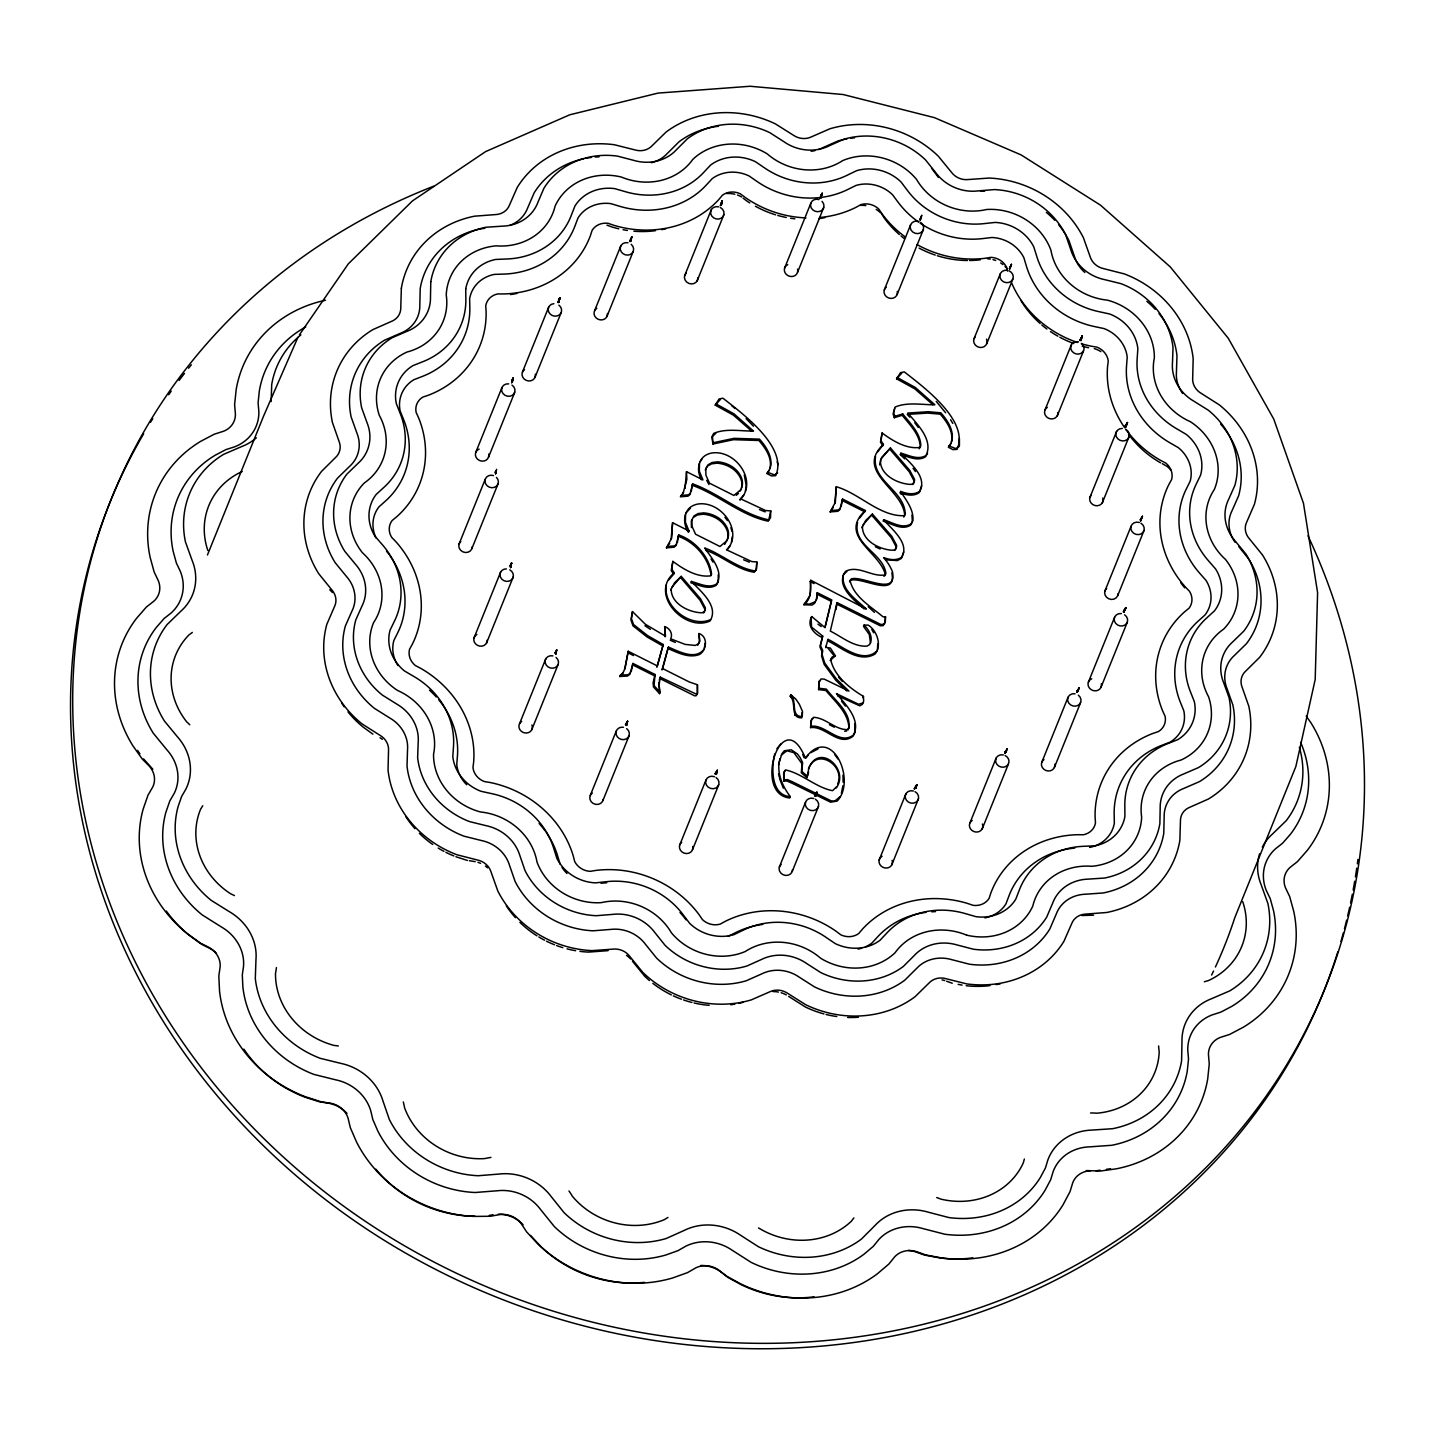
<?xml version="1.0" encoding="UTF-8"?>
<svg xmlns="http://www.w3.org/2000/svg" width="1435" height="1435" viewBox="0 0 1435 1435"><rect width="100%" height="100%" fill="white"/><g stroke="black" fill="none" stroke-linecap="round" stroke-linejoin="round"><path stroke-width="1.5" d="M756.048 570.018L756.837 561.946L751.761 561.587L726.558 549.82L729.841 546.017M756.837 561.946L756.604 568.655L754.308 572.242C737.106 569.731 722.361 556.17 706.056 550.305M770.756 510.896L770.523 517.622L768.245 521.192C741.249 515.739 718.11 494.429 692.136 485.281L692.675 483.918C718.666 493.084 741.787 514.376 768.783 519.847L770.756 510.896L765.68 510.555L740.478 498.77L739.94 500.115C757.68 482.07 737.375 452.007 714.756 452.725A19.103 17.274 22 0 0 704.836 455.774C697.338 461.173 696.854 472.366 701.607 479.774M665.158 636.781L664.674 626.593C669.84 628.207 673.087 633.714 670.719 638.826L685.069 644.387L695.204 645.445L698.235 643.902L699.903 640.979L698.935 633.553C708.226 636.423 706.737 650.001 699.652 654.432C689.069 658.647 677.589 652.656 667.903 648.494L668.459 647.131C678.701 651.311 695.078 660.477 703.85 649.427M870.489 643.113L869.305 634.503L863.529 626.431L864.085 625.086L868.229 625.122C876.982 630.503 882.148 645.373 875.063 654.037C858.973 663.508 841.556 647.526 827.511 640.71L828.049 639.364C841.843 645.929 862.543 664.477 877.072 650.844M848.928 728.173C848.515 712.872 834.937 701.518 825.86 690.504L818.614 689.589L818.901 682.145L821.035 678.952L824.21 679.114L848.964 691.114L836.497 679.078L824.748 663.078L822.129 654.665L822.739 650.593L820.461 645.517L822.703 636.1L811.564 627.095L811.116 618.503M711.042 575.561C708.962 558.143 694.701 541.964 678.199 536.313L678.755 534.968C695.24 540.618 709.518 556.798 711.599 574.197L710.486 575.848C697.069 577.659 683.365 569.139 672.854 561.372L671.239 570.556L673.625 574.179L668.584 580.17M843.116 782.183L842.973 775.115M816.318 599.866L817.25 592.673L831.798 599.974L825.017 627.633L811.744 616.566L811.206 617.911M817.25 592.673L816.856 598.521L814.739 603.13L812.138 605.05L803.923 604.745L810.165 595.256L810.775 580.278L866.381 609.068C857.018 600.063 841.287 590.395 843.134 575.399M854.686 723.581L855.009 732.298L853.072 736.191C839.044 747.33 825.161 725.518 810.596 727.617L811.062 720.585L813.394 717.321C825.627 717.679 835.08 729.769 847.206 729.626L848.623 728.585M810.596 727.617L811.618 719.24L812.856 718.666M769.985 468.438C772.317 457.783 765.465 448.151 758.918 440.491L733.5 439.684L712.962 444.025L711.868 437.011L715.814 433.262M951.369 442.123C953.701 431.469 946.849 421.836 940.284 414.177L927.71 413.083L907.243 414.41L909.808 417.137M1082.331 335.718L1080.358 340.454L1082.331 335.718L1080.95 340.508L1082.331 335.718L1080.035 340.185L1081.29 337.781M916.158 787.008L916.822 784.819L914.382 788.891L916.822 784.819L914.938 788.192L916.822 784.819L915.709 788.407L916.822 784.819L915.333 788.21L916.822 784.819L915.799 786.918M1126.708 424.778L1125.65 427.325L1127.462 422.536L1125.273 427.128L1127.462 422.536L1125.058 426.787L1127.462 422.536L1125.04 426.41L1126.583 424.383M1141.525 518.089L1140.125 519.9L1142.457 516.223L1140.592 520.995L1142.457 516.223M716.603 772.443L716.352 774.308L717.231 770.326L716.173 773.967L717.231 770.326L716.065 773.034M1010.85 266.354L1011.46 264.291L1009.343 268.919L1010.419 266.444M1079.246 687.778L1076.86 692.1L1079.246 687.778L1076.806 691.724L1078.331 689.625M1125.219 609.731L1125.847 607.615L1123.605 612.153L1125.847 607.615L1123.426 611.794L1124.807 609.696M921.665 485.909L919.243 492.6C913.557 496.671 906.023 495.111 899.96 492.689L901.108 494.214M862.453 526.358C861.969 541.103 880.301 549.982 893.18 550.251A5.148 4.646 22 0 0 896.534 545.139L891.817 536.331L872.426 514.053L865.718 520.457L861.915 527.703M671.221 588.798C670.647 603.597 689.015 612.566 701.912 612.799A5.166 4.682 22 0 0 705.285 607.669L700.567 598.843L681.23 576.368L674.504 582.861L670.665 590.162M879.601 464.886L881.646 457.496L890.453 447.971L909.79 470.447L914.508 479.272A5.166 4.682 22 0 1 911.135 484.402C898.238 484.151 879.87 475.2 880.444 460.402M510.914 565.175L510.699 567.291L511.577 563.004L510.519 567.614L511.577 563.004L509.909 566.341L510.896 564.906M721.554 202.891L721.357 204.99L722.236 200.703L720.406 205.492L722.236 200.703L721.159 205.313L721.392 202.909M559.148 299.933L558.95 301.978L559.811 297.762L558.789 302.319L559.811 297.762L558.771 301.44L559.112 299.664M631.131 238.91L630.898 241.134L631.831 236.703L630.252 241.51L631.831 236.703M626.969 723.33L626.718 725.464L627.579 721.249L625.624 724.639L627.579 721.249L626.019 724.603L626.88 723.15M903.709 551.919L901.288 558.484L897.341 560.565L885.431 559.811M697.141 694.235L697.428 684.746L689.356 682.002L662.611 668.567L668.459 647.131M626.844 723.473L627.579 721.249M691.849 519.721L691.993 526.197L695.544 534.197L719.975 546.502L726.899 540.726M495.739 473.442L496.6 469.317M659.024 682.289L659.544 693.643L653.499 686.97L653.086 682.863L655.042 674.504L632.978 663.436L631.185 671.634M821.43 195.178L820.892 198.048L822.147 193.294L820.497 198.12L822.147 193.294L820.102 197.994L822.147 193.294L821.071 195.465M959.441 445.657L959.405 438.446M841.179 506.591L842.542 499.039L865.413 510.537L859.798 517.838M842.542 499.039L839.87 509.568L837.879 511.291L830.165 511.918L833.358 507.326M666.324 584.924C662.575 606.736 690.701 628.315 710.576 619.651M677.392 542.502L678.199 536.313M678.755 534.968L676.082 545.461L674.109 547.201L666.45 547.865L669.661 543.255M691.311 491.47L692.136 485.281M692.675 483.918L690.002 494.411L688.029 496.151L680.387 496.815L683.598 492.205M857.556 522.519C852.426 545.515 883.476 552.995 885.933 573.659L884.516 575.005C871.475 577.031 857.951 564.708 845.466 571.399C834.991 585.946 854.56 600.476 864.193 608.996M875.547 456.527C871.44 480.886 904.696 490.322 905.234 514.071L904.283 515.685C879.87 516.797 859.081 493.156 836.282 486.752L834.811 503.559M816.282 794.29L816.892 792.228L815.941 795.995L816.892 792.228L814.488 796.066L815.977 794.093M819.457 680.8L818.614 689.589M704.352 648.118L704.998 643.544M685.571 514.43L685.41 522.268L688.979 530.95L688.441 532.295C683.15 524.654 682.827 512.636 690.917 506.806A19.103 17.274 22 0 1 700.836 503.757C722.774 503.183 742.989 531.434 727.115 549.892M699.491 463.379L699.329 471.218L702.917 479.9L686.504 471.649L685.033 488.42M877.467 649.947L877.736 643.705M731.473 542.161L732.334 536.708M745.393 491.111L746.254 485.676L744.281 474.877M1125.076 609.48L1125.847 607.615L1123.444 611.418M671.114 539.47L672.584 522.699L688.979 530.95M808.048 775.115L808.569 772.012M836.013 609.534L837.035 602.61L880.785 624.44L883.691 624.315L885.305 621.857L885.503 616.745L883.099 616.871C871.045 606.7 853.61 596.817 850.058 580.457L851.421 578.843C863.278 575.543 897.521 597.103 892.426 571.614A49.095 44.395 22 0 0 883.655 557.605C889.431 559.758 896.516 560.995 901.844 557.121C909.844 542.914 891.655 529.354 883.691 519.721L883.135 521.066C891.583 523.685 901.79 530.627 910.508 525.264L912.391 521.927L911.942 515.075M632.978 663.436L629.822 674.36L627.454 676.082L619.759 676.495L623.256 672.298M664.674 626.593L665.499 636.171L645.499 624.368L632.476 611.597L631.472 618.629L633.535 624.512L647.651 635.633L663.221 644.53L657.374 665.948L628.225 651.275L624.602 669.374M628.225 651.275L625.158 668.01L622.718 673.643L619.759 676.495M826.165 646.252L825.968 647.346L830.363 648.046L835.403 655.813L830.13 660.513M837.717 783.797C845.538 765.626 816.658 746.828 808.461 768.981M1078.385 690.002L1076.86 692.1L1078.223 689.876M778.541 764.532L781.86 753.841L784.335 750.774L791.169 749.752L797.447 753.949L800.174 757.698L802.613 762.523L801.824 771.438L807.457 776.299L806.918 777.644L801.286 772.783L802.075 763.868L793.914 752.658L786.882 750.756L781.304 755.187M780.012 758.613C776.102 772.102 782.218 785.967 790.272 796.622L789.716 797.986C751.994 794.165 782.38 701.805 805.376 758.093C831.331 723.079 857.09 780.604 837.143 801.089L830.578 802.183L792.192 783.295L786.972 780.999L783.833 781.124L783.654 772.927L784.963 771.259M841.376 793.25L842.901 785.77M774.739 753.967C771.223 768.102 770.954 795.42 790.272 796.622M920.929 217.438L920.319 220.021L921.808 215.214L919.907 219.968L920.822 217.367M1007.209 748.837L1004.823 753.124L1007.209 748.837L1004.787 752.927L1006.186 750.882M656.835 667.311L663.221 644.53M655.042 674.504L654.037 685.607L660.082 692.298L659.544 693.643M659.257 680.172L660.261 677.141L696.764 694.361M667.903 648.494L662.055 669.912L662.611 668.567M660.261 677.141L659.06 685.177L660.082 692.298M822.703 636.1L819.905 646.88L822.183 651.956L821.573 656.01L824.192 664.441L835.941 680.423L846.865 690.97M825.053 626.826L831.242 601.337L816.694 594.036M825.627 647.598L828.049 639.364M512.456 379.773L511.99 381.423L513.21 377.925L511.721 382.714L513.21 377.925L512.187 379.88M556.726 649.804L555.793 654.234L556.726 649.804L555.722 651.956M630.987 238.551L629.857 241.439L630.808 238.658M558.861 299.951L558.072 302.57L559.811 297.762L558.484 302.534L558.771 299.772M672.854 561.372L671.795 569.211L674.181 572.834L673.625 574.179M902.741 413.926L902.202 415.271L894.328 417.711L894.866 416.365L902.741 413.926C910.095 423.253 920.57 433.226 920.822 445.801L919.709 447.451C906.292 449.263 892.588 440.742 882.077 432.975L881.018 440.814L883.404 444.419L877.807 451.774M811.744 616.566C806.434 625.588 814.022 633.983 822.147 637.463M510.609 565.175L511.577 563.004L510.609 564.888M816.174 794.111L815.259 795.582L816.892 792.228M1010.724 266.515L1011.46 264.291M1010.617 266.515L1009.72 269.08L1010.76 266.175M801.968 712.8L801.699 717.895C789.555 717.966 796.963 702.773 790.201 696.172L790.739 694.809L795.725 698.971L799.331 704.226L802.506 711.455L802.237 716.549C790.093 716.603 797.501 701.428 790.739 694.809M836.192 787.976C849.986 769.949 819.708 742.469 808.999 767.635L806.918 777.644M683.042 493.55L686.845 479.451L686.504 471.649M740.263 491.039L741.931 486.913A16.933 15.301 22 0 0 740.819 476.241A24.018 21.722 22 0 0 732.334 466.788A28.072 25.382 22 0 0 717.536 461.819L712.047 462.518L707.975 464.85L705.769 468.671L705.912 475.146L709.464 483.165L733.895 495.452L740.819 489.694M207.447 555.004L263.538 416.186L297.87 337.404M475.72 452.491L501.909 387.683M522.448 372.042L548.636 307.233M488.492 457.281L514.681 392.455M459.003 544.188L485.191 479.38M534.968 377.423L561.157 312.615M471.971 548.367L498.16 483.541M594.61 310.695L620.799 245.869M473.909 638.198L500.707 571.883M606.861 316.669L633.05 251.843M486.465 643.239L513.246 576.924M684.567 275.897L711.347 209.6M697.105 280.955L723.886 214.64M519.506 723.796L545.695 658.988M531.739 729.769L557.928 664.943M751.527 431.056L733.428 415.163L715.204 405.118L719.096 398.984L722.935 398.195C742.272 413.406 788.335 447.11 775.689 475.685L771.528 475.936L766.954 473.532L769.321 470.016M632.476 611.597L630.934 619.974L632.996 625.857L647.095 636.979L662.665 645.876M712.962 444.025L712.424 435.648L713.769 433.352C726.056 428.132 740.46 431.2 753.501 431.074L733.967 413.818L715.742 403.773M784.568 268.184L810.757 203.375M797.537 272.363L823.726 207.537M590.233 795.528L616.404 730.72M671.885 587.256L681.23 576.368M602.754 800.909L628.943 736.101M755.94 570.072L754.864 570.897C736.962 568.17 721.661 554.107 704.693 547.991C711.419 557.874 723.993 571.399 716.8 583.884C708.89 588.798 699.401 583.615 691.401 581.444L690.845 582.789C698.845 584.96 708.334 590.162 716.262 585.229L718.325 581.677L718.2 574.807M698.935 633.553L699.365 642.324L697.697 645.248M884.337 289.78L910.525 224.972M897.09 294.57L923.279 229.761M679.76 844.91L705.948 780.084M692.513 849.699L718.702 784.873M803.923 604.745C811.044 599.489 811.223 589.624 810.219 581.623L810.775 580.278M932.911 404.742L914.795 388.849L896.57 378.804L900.48 372.669L904.301 371.88C923.656 387.091 969.701 420.814 957.055 449.388L952.894 449.621L948.338 447.218L950.705 443.702M882.077 432.975L880.462 442.159L882.848 445.783M881.108 458.841L890.453 447.971M863.099 524.815L872.426 514.053M794.577 715.222L795.116 713.859M783.833 781.124L784.21 771.564L785.519 769.913C802.075 773.483 815.833 787.492 832.587 790.685L836.749 786.631M974.096 338.57L1000.285 273.744M986.634 343.952L1012.823 279.125M779.313 867.117L805.501 802.308M885.503 616.745L884.767 623.203L883.135 625.66L880.247 625.786L836.497 603.956M792.281 871.296L818.47 806.47M862.901 697.715L863.439 696.37C849.717 688.226 833.699 675.598 830.668 659.167L832.246 656.907L835.403 655.813M1045.111 409.71L1071.299 344.902M1057.344 415.684L1083.533 350.857M879.153 860.031L905.933 793.716M891.691 865.072L918.472 798.757M1089.793 497.73L1116.591 431.433M969.988 822.811L996.177 758.003M1102.331 502.788L1129.13 436.473M982.24 828.784L1008.428 763.976M1104.878 591.112L1131.067 526.304M1041.882 762.057L1068.071 697.231M1117.847 595.292L1144.036 530.466M1088.358 682.199L1114.547 617.373M1054.402 767.438L1080.591 702.612M1101.129 686.988L1127.318 622.162M950.149 445.047C956.284 433.711 948.374 421.244 940.84 412.814L928.248 411.719L907.799 413.065C917.091 424.078 933.593 439.953 926.041 455.469C918.113 460.402 908.624 455.218 900.624 453.047C909.324 462.518 927.656 476.671 919.799 491.254C914.095 495.308 906.561 493.766 900.498 491.344C906.149 500.098 913.88 509.568 912.929 520.582L911.046 523.918C902.328 529.282 892.122 522.34 883.691 519.721M716.478 772.191L715.832 773.734L717.231 770.326L714.935 773.967L716.208 772.299M495.882 471.182L495.147 472.689L495.505 471.469M848.067 729.949C853.377 713.93 834.757 700.585 826.417 689.141L819.17 688.244M715.204 405.118L720.406 399.432M896.57 378.804L901.79 373.118M705.231 470.034L707.419 466.196L711.509 463.864L716.98 463.164A28.072 25.382 22 0 1 731.796 468.151A24.018 21.722 22 0 1 740.263 477.604A16.933 15.301 22 0 1 741.393 488.259M927.548 453.281L925.485 456.832C917.557 461.747 908.068 456.563 900.068 454.393L904.767 458.931M555.883 651.651L554.789 653.194L555.991 651.687M894.597 408.401L893.09 414.033L894.328 417.711M903.745 517.03L904.696 515.416C903.512 489.407 854.363 471.541 883.404 444.419M919.171 448.796L920.265 447.146C920.014 434.59 909.557 424.616 902.202 415.271M299.413 334.803L348.346 263.807L412.491 200.882L485.622 151.59L569.749 114.8L658.037 93.096L750.11 86.261L843.188 94.531L934.436 117.652L1021.092 154.908L1100.501 205.169L1170.278 266.91L1228.27 338.265L1273.742 419.038L1303.464 503.237L1317.599 592.709L1315.195 679.508L1295.859 766.505L1234.764 917.754A545.264 492.976 22 0 1 1215.409 967.029M700.136 461.729L701.912 459.182M686.199 512.761L690.379 508.169M724.639 544.439L728.011 537.946A16.933 15.301 22 0 0 726.899 527.291A24.018 21.722 22 0 0 718.415 517.838A28.072 25.382 22 0 0 703.598 512.869L698.127 513.551L694.038 515.9L691.311 521.066L691.455 527.542M915.925 786.685L914.4 788.694L915.781 786.81M840.103 796.676L834.704 801.125L831.116 800.838L792.73 781.932L787.51 779.635L784.389 779.779M805.932 758.039L808.174 755.223M1123.677 611.113L1124.968 609.462M843.511 574.484L846.829 571.525M666.45 547.865L671.652 538.107L672.584 522.699M830.165 511.918L835.349 502.214L836.282 486.752M776.873 748.693L780.712 744.012M674.181 572.834C648.656 594.18 685.051 632.53 710.02 620.996C719.312 606.036 700.495 591.148 691.401 581.444M766.954 473.532C776.263 462.823 767.546 447.774 759.456 439.128L734.038 438.339L713.5 442.68M849.52 581.803L850.865 580.188C862.722 576.906 896.983 598.449 891.87 572.96M865.413 510.537C837.358 536.008 880.713 552.367 885.395 575.005L883.978 576.368M740.478 498.77L743.76 494.967M777.644 472.922L774.38 474.895L767.51 472.187M959.01 446.608L955.746 448.581L948.876 445.872M862.901 703.006L858.489 704.244L836.479 693.643C845.628 704.459 861.072 719.581 853.61 734.828C839.601 745.985 825.699 724.173 811.152 726.271M690.558 493.066L688.567 494.806L680.925 495.47M676.62 544.098L674.647 545.856L667.006 546.52M840.408 508.205L838.435 509.945L830.704 510.573M736.245 495.308L738.559 493.389M815.277 601.785L809.071 604.225L804.461 603.4M810.99 752.55L818.04 748.909M630.36 673.015L628.01 674.719L620.315 675.15M819.493 680.961L820.479 680.298M693.5 517.246L697.571 514.914L703.06 514.214A28.072 25.382 22 0 1 717.877 519.183A24.018 21.722 22 0 1 726.343 528.636A16.933 15.301 22 0 1 727.455 539.309M728.047 936.373L735.922 932.481A85.598 77.382 22 0 1 762.756 924.427M608.081 950.652L588.601 952.105A96.091 86.871 22 0 1 579.919 951.351M489.263 1215.391L493.066 1214.727M844.713 731.258L846.668 730.971M484.815 228.291L480.761 228.865A85.598 77.382 22 0 0 420.222 288.489L419.827 305.063A34.942 31.588 22 0 1 400.347 333.333L384.598 340.167A85.598 77.382 22 0 0 351.144 416.939L356.885 433.029A34.942 31.588 22 0 1 349.476 466.483L337.566 478.106A85.598 77.382 22 0 0 335.234 562.753L346.445 576.44A34.942 31.588 22 0 1 351.97 611.041L345.351 626.037A85.598 77.382 22 0 0 374.427 708.352L389.728 717.966A34.942 31.588 22 0 1 407.54 749.536L407.02 766.111A85.598 77.382 22 0 0 463.971 836.175L481.532 840.551A34.942 31.588 22 0 1 509.497 865.305L515.111 881.431A85.598 77.382 22 0 0 593.085 930.795L610.772 929.414A34.942 31.588 22 0 1 645.499 944.338L656.602 958.096A85.598 77.382 22 0 0 746.2 980.787L761.877 973.827A34.942 31.588 22 0 1 799.187 977.127L814.416 986.849A85.598 77.382 22 0 0 904.821 980.141L916.624 968.428A34.942 31.588 22 0 1 952.015 959.728L969.54 964.23A85.598 77.382 22 0 0 1049.846 928.947L1056.339 913.88A34.942 31.588 22 0 1 1085.524 894.22L1103.228 892.965A85.598 77.382 22 0 0 1163.767 833.34L1164.162 816.766A34.942 31.588 22 0 1 1183.642 788.497L1199.391 781.662A85.598 77.382 22 0 0 1232.844 704.89L1227.086 688.782A34.942 31.588 22 0 1 1234.513 655.347L1246.405 643.723A85.598 77.382 22 0 0 1248.755 559.076L1238.871 546.717M1093.578 915.189L1081.846 915.53M1096.035 1170.799L1100.179 1170.225M1106.385 1169.346L1110.529 1168.754M980.518 191.124L984.661 191.088M474.877 1216.162L470.644 1216.198A119.912 108.414 22 0 1 375.844 1169.166M1086.223 1170.565L1100.573 1171.032L1116.358 1168.808A129.186 116.791 22 0 0 1207.714 1078.833L1209.257 1063.981L1208.449 1054.599A21.256 19.211 22 0 1 1220.306 1037.415L1229.616 1034.438L1243.266 1027.245A129.186 116.791 22 0 0 1293.76 911.404L1289.688 896.606L1285.491 887.817A21.256 19.211 22 0 1 1290.011 867.475L1297.455 861.628L1307.303 850.363A129.186 116.791 22 0 0 1310.819 722.612L1306.227 716.137M469.353 860.731L475.236 861.646M958.149 984.356L962.078 985.092M1094.295 348.615L1095.927 349.135A24.449 22.099 22 0 1 1100.896 351.629M455.917 856.749L467.397 860.444M606.969 225.169L612.422 227.125A96.091 86.871 22 0 0 618.79 228.811M946.616 981.235L952.248 983.244M759.456 509.551L765.142 511.9M743.635 559.811L749.321 562.161M670.181 640.171L675.347 642.45M897.126 377.459L915.351 387.504L934.867 404.76C921.826 404.885 907.422 401.818 895.153 407.038L893.628 412.688L894.866 416.365M875.314 546.717L880.139 549.049M842.004 500.402L864.875 511.882M810.219 581.623L814.129 583.597M632.422 664.782L654.504 675.849M837.52 695.76L859.78 705.841L862.363 704.352L863.655 701.249L863.439 696.37M829.394 724.711L834.363 727.204M627.687 652.62L633.517 655.562M659.723 678.486L694.666 695.832L696.226 695.724L697.679 692.89L697.428 684.746M1162.26 463.666L1167.085 466.411A24.449 22.099 22 0 1 1170.96 470.285M741.572 196.954L740.083 196.129A24.449 22.099 22 0 0 737.5 195.052M828.228 648.512L834.004 655.651M644.961 625.732L650.432 629.337M372.921 734.164L363.216 727.132A96.091 86.871 22 0 1 347.988 711.868M817.95 624.135L821.215 626.557M743.097 198.138L746.128 200.487A96.091 86.871 22 0 0 749.77 202.909M788.64 996.392L805.448 1007.029A96.091 86.871 22 0 0 823.941 1013.917M731.778 405.782L735.025 408.491M790.201 696.172L793.519 698.935M868.193 606.7L874.489 612.368M746.146 418.661L753.465 426.195M329.799 589.785L332.543 592.565M152.828 769.232L143.536 758.9M871.888 515.416L891.279 537.694L895.996 546.484A5.148 4.646 22 0 1 894.776 550.412M864.085 625.086C869.018 629.768 873.771 638.055 869.574 644.566L867.045 646.109C853.43 647.077 841.879 636.781 830.309 631.095L837.035 602.61M931.602 168.29L938.472 177.492M530.573 1235.463L540.6 1246.28A119.912 108.414 22 0 0 644.458 1282.352M838.596 677.284L842.417 681.428M936.23 401.405L945.629 412.778M889.915 449.316L909.252 471.792L913.951 480.617A5.166 4.682 22 0 1 912.75 484.564M680.692 577.713L700.029 600.189L704.728 609.014A5.166 4.682 22 0 1 703.527 612.96M841.538 701.177L845.412 706.11M724.944 517.317L727.491 520.582M914.812 422.787L918.274 427.415M834.632 754.505L838.13 759.169M913.073 468.348L915.494 471.613M137.509 750.397L139.912 753.806M881.7 214.048L884.785 218.748A96.091 86.871 22 0 0 899.35 234.533M632.387 961.109L644.656 976.195A96.091 86.871 22 0 0 649.463 980.571M711.042 558.95L713.016 562.072M950.616 419.738L952.768 423.415M871.834 629.534L873.682 632.799M706.72 480.312L708.908 484.51M560.134 864.175L557.605 855.816A85.598 77.382 22 0 0 546.251 832.408M802.739 754.451L804.138 757.788M779.546 778.577L783.366 788.174M730.881 527.721L731.958 531.309M777.178 461.783L778.039 464.761M1007.585 271.107L1006.545 267.161A17.023 15.39 22 0 0 991.029 257.349L985.074 258.3A103.517 93.58 22 0 1 917.073 244.596M778.577 773.842L779.223 776.999M271.143 401.603L271.717 384.508A97.562 88.217 22 0 1 300.866 334.893M972.84 1257.849A119.912 108.414 22 0 1 939.207 1257.831L924.481 1255.069L915.117 1251.715A30.512 27.588 22 0 0 908.301 1250.423M853.915 1217.902A75.212 68.001 22 0 0 851.547 1221.024A75.212 68.001 22 0 1 758.541 1227.929M936.714 1197.543A75.212 68.001 22 0 1 940.732 1199.086A75.212 68.001 22 0 0 1023.352 1162.781A75.212 68.001 22 0 1 1024.375 1159.032M207.824 550.448A75.212 68.001 22 0 1 242.228 471.469M166.334 911.082A119.912 108.414 22 0 0 189.384 935.423L201.492 944.212L210.353 948.696A30.512 27.588 22 0 1 215.968 952.75M202.73 805.752A75.212 68.001 22 0 1 200.667 809.071A75.212 68.001 22 0 0 230.569 893.754A75.212 68.001 22 0 1 234.443 895.601M189.779 724.783A75.212 68.001 22 0 0 186.711 721.859A75.212 68.001 22 0 1 189.115 634.772A75.212 68.001 22 0 0 192.326 632.404M1090.474 1170.799A21.256 19.211 22 0 0 1072.734 1182.763L1070.044 1191.606L1063.084 1204.718A129.186 116.791 22 0 1 941.88 1257.975L925.844 1254.961L916.212 1251.535A21.256 19.211 22 0 0 894.687 1256.827L888.839 1264.074L877.305 1273.849A129.186 116.791 22 0 1 740.873 1283.966L726.523 1276.11L718.505 1269.885A21.256 19.211 22 0 0 695.814 1267.858L687.508 1272.63L672.782 1277.921A129.186 116.791 22 0 1 537.569 1243.661L526.645 1231.894L521.21 1223.642A21.256 19.211 22 0 0 500.098 1214.548L490.322 1216.27L474.196 1216.414A129.186 116.791 22 0 1 356.508 1141.937L350.319 1127.659L348.131 1118.385A21.256 19.211 22 0 0 331.126 1103.318L321.081 1101.775L305.476 1096.771A129.186 116.791 22 0 1 219.537 991.029L218.82 975.997L220.147 966.795A21.256 19.211 22 0 0 209.295 947.584L200.182 942.974L186.998 933.396A129.186 116.791 22 0 1 143.141 809.179L148.002 795.169L152.666 787.169A21.256 19.211 22 0 0 149.294 766.111L142.226 758.989L133.042 746.021A129.186 116.791 22 0 1 136.576 618.288L146.424 607.005L153.85 601.175A21.256 19.211 22 0 0 158.37 580.816L154.173 572.027L150.101 557.228A129.186 116.791 22 0 1 200.595 441.388L214.245 434.213L223.573 431.235A21.256 19.211 22 0 0 235.412 414.033L234.605 404.652L236.147 389.8A129.186 116.791 22 0 1 325.512 300.238M1090.564 1112.968A75.212 68.001 22 0 1 1096.932 1113.201A75.212 68.001 22 0 0 1159.211 1051.873A75.212 68.001 22 0 1 1158.619 1045.954M243.86 1049.129A119.912 108.414 22 0 0 305.081 1097.201L319.395 1101.793L329.171 1103.3A30.512 27.588 22 0 1 347.001 1113.399M338.319 1045.971A75.212 68.001 22 0 0 334.086 1045.433A75.212 68.001 22 0 1 275.502 973.343A75.212 68.001 22 0 0 276.417 967.567M403.289 1101.937A75.212 68.001 22 0 1 404.58 1107.802A75.212 68.001 22 0 0 484.797 1158.583A75.212 68.001 22 0 1 490.931 1157.417M568.977 1190.978A75.212 68.001 22 0 1 572.332 1196.216A75.212 68.001 22 0 0 664.513 1219.571A75.212 68.001 22 0 1 667.939 1217.472M256.345 437.819A52.862 47.785 22 0 1 241.869 446.482L223.573 454.375A97.562 88.217 22 0 0 185.438 541.874L192.164 560.511A52.862 47.785 22 0 1 180.953 611.113L167.088 624.548A97.562 88.217 22 0 0 164.433 721.034L177.474 736.855A52.862 47.785 22 0 1 185.85 789.196L181.617 796.461L178.119 806.56A97.562 88.217 22 0 0 211.25 900.391L229.008 911.476A52.862 47.785 22 0 1 255.986 959.262L255.304 978.455A97.562 88.217 22 0 0 320.22 1058.312L340.579 1063.317A52.862 47.785 22 0 1 382.894 1100.771L389.333 1119.479A97.562 88.217 22 0 0 478.214 1175.731L498.716 1174.081A52.862 47.785 22 0 1 551.255 1196.664L564.063 1212.647A97.562 88.217 22 0 0 666.181 1238.513L684.334 1230.369A52.862 47.785 22 0 1 740.783 1235.391L758.398 1246.71A97.562 88.217 22 0 0 861.448 1239.069L875.063 1225.436A52.862 47.785 22 0 1 928.606 1212.27L948.894 1217.562A97.562 88.217 22 0 0 1040.447 1177.328L1045.469 1167.875L1047.891 1159.857A52.862 47.785 22 0 1 1092.053 1130.08L1112.591 1128.699A97.562 88.217 22 0 0 1181.597 1060.752L1181.974 1041.523A52.862 47.785 22 0 1 1211.445 998.76L1229.741 990.885A97.562 88.217 22 0 0 1267.876 903.386L1261.15 884.731A52.862 47.785 22 0 1 1259.571 853.843M305.745 326.929A106.818 96.576 22 0 0 259.34 390.894L258.103 402.822L258.856 411.594A43.606 39.427 22 0 1 234.551 446.859L225.833 449.639L214.873 455.415A106.818 96.576 22 0 0 173.133 551.219L176.397 563.094L180.308 571.309A43.606 39.427 22 0 1 171.052 613.05L164.11 618.503L156.2 627.561A106.818 96.576 22 0 0 153.276 733.195L167.267 750.272A43.606 39.427 22 0 1 174.173 793.447L169.814 800.927L165.922 812.174A106.818 96.576 22 0 0 202.191 914.902L221.277 926.902A43.606 39.427 22 0 1 243.537 966.311L242.3 974.903L242.874 986.975A106.818 96.576 22 0 0 313.942 1074.42L335.862 1079.873A43.606 39.427 22 0 1 370.75 1110.762L372.795 1119.444L377.764 1130.906A106.818 96.576 22 0 0 475.093 1192.503L497.156 1190.781A43.606 39.427 22 0 1 540.493 1209.418L554.341 1226.566A106.818 96.576 22 0 0 666.163 1254.89L677.984 1250.656L685.751 1246.208A43.606 39.427 22 0 1 732.298 1250.333L751.294 1262.459A106.818 96.576 22 0 0 864.139 1254.1L873.395 1246.244L878.866 1239.463A43.606 39.427 22 0 1 923.01 1228.611L944.894 1234.244A106.818 96.576 22 0 0 1045.128 1190.189L1050.707 1179.66L1053.218 1171.408A43.606 39.427 22 0 1 1089.649 1146.852L1111.748 1145.291A106.818 96.576 22 0 0 1187.301 1070.887L1188.521 1058.958L1187.767 1050.205A43.606 39.427 22 0 1 1212.091 1014.922L1220.79 1012.141L1231.75 1006.383A106.818 96.576 22 0 0 1273.509 910.579L1270.244 898.687L1266.316 890.489A43.606 39.427 22 0 1 1275.572 848.731L1282.531 843.278L1290.442 834.237A106.818 96.576 22 0 0 1300.612 742.343M1204.342 981.773A75.212 68.001 22 0 1 1208.306 980.625A75.212 68.001 22 0 0 1242.728 901.646M814.058 1296.827A119.912 108.414 22 0 1 741.285 1284.738L728.101 1277.527L720.298 1271.464A30.512 27.588 22 0 0 700.693 1265.473M498.375 1214.171A30.512 27.588 22 0 1 523.129 1224.808M1299.357 747.33A97.562 88.217 22 0 1 1286.208 820.694L1272.361 834.13A52.862 47.785 22 0 0 1262.316 847.116M925.988 912.355A85.598 77.382 22 0 0 877.61 936.876L871.834 943.136A34.942 31.588 22 0 1 865.359 946.867M931.692 911.799A85.598 77.382 22 0 1 935.53 911.62M1000.41 983.728A96.091 86.871 22 0 1 996.267 984.625M989.935 985.612A96.091 86.871 22 0 1 966.203 985.719M942.024 979.908A24.449 22.099 22 0 1 944.732 980.571M984.93 917.898A34.942 31.588 22 0 0 1005.989 903.799L1008.966 895.906A85.598 77.382 22 0 1 1074.743 848.067M397.908 665.499A34.942 31.588 22 0 1 393.836 640.584L397.585 633.032A85.598 77.382 22 0 0 389.961 555.722M344.149 706.755A96.091 86.871 22 0 1 341.781 703.222M386.499 551.183A85.598 77.382 22 0 1 388.831 554.179M376.113 538.089A34.942 31.588 22 0 1 378.912 506.896L385.315 501.174A85.598 77.382 22 0 0 403.486 419.217L400.168 411.056A34.942 31.588 22 0 1 413.836 379.719L422.105 376.526A85.598 77.382 22 0 0 469.819 307.269L469.64 298.731A34.942 31.588 22 0 1 494.358 274.39L503.506 274.103A85.598 77.382 22 0 0 575.005 225.905L577.982 218.03A34.942 31.588 22 0 1 610.772 203.626L619.687 206.281A85.598 77.382 22 0 0 706.379 184.954L712.155 178.693A34.942 31.588 22 0 1 749.052 175.949L756.675 181.223A85.598 77.382 22 0 0 848.067 189.348L855.942 185.456A34.942 31.588 22 0 1 892.516 194.712L897.915 201.976A85.598 77.382 22 0 0 918.526 222.03M453.873 855.942A96.091 86.871 22 0 1 445.872 852.336M443.935 851.332A96.091 86.871 22 0 1 438.213 848.067M432.724 844.48A96.091 86.871 22 0 1 419.379 833.34M414.948 828.641A96.091 86.871 22 0 1 405.908 816.748M466.734 784.766A34.942 31.588 22 0 1 456.76 764.676L457.424 756.209A85.598 77.382 22 0 0 438.805 699.867M429.478 690.181A85.598 77.382 22 0 1 436.294 696.98M380.024 737.769A24.449 22.099 22 0 1 382.356 739.276M600.996 883.278A85.598 77.382 22 0 1 606.718 882.776M679.993 912.499A85.598 77.382 22 0 1 686.073 919.853M575.614 950.705A96.091 86.871 22 0 1 567.04 948.858M562.825 947.674A96.091 86.871 22 0 1 556.583 945.557M554.538 944.768A96.091 86.871 22 0 1 546.502 941.199M544.565 940.194A96.091 86.871 22 0 1 538.825 936.965M536.959 935.817A96.091 86.871 22 0 1 519.9 922.346M515.434 917.665A96.091 86.871 22 0 1 506.322 905.826M566.986 873.502A34.942 31.588 22 0 1 562.054 867.493M539.112 823.493A85.598 77.382 22 0 1 545.139 830.865M477.927 862.345A24.449 22.099 22 0 1 480.546 863.332M485.389 866.076A24.449 22.099 22 0 1 487.559 867.798M516.833 293.457A96.091 86.871 22 0 1 510.519 294.534M509.802 225.421A34.942 31.588 22 0 0 527.649 207.949L534.143 192.882A85.598 77.382 22 0 1 583.901 158.711M585.749 158.334A85.598 77.382 22 0 1 591.381 157.455M595.184 157.061A85.598 77.382 22 0 1 599.023 156.845M1089.631 847.439A34.942 31.588 22 0 0 1114.349 823.098L1114.17 814.56A85.598 77.382 22 0 1 1161.884 745.303L1170.153 742.11A34.942 31.588 22 0 0 1183.803 710.773L1180.503 702.594A85.598 77.382 22 0 1 1198.673 620.655L1205.059 614.933A34.942 31.588 22 0 0 1206.01 580.386L1199.965 573.552A85.598 77.382 22 0 1 1186.404 488.779L1190.153 481.245A34.942 31.588 22 0 0 1178.296 447.63L1170.242 442.985A85.598 77.382 22 0 1 1126.565 365.62L1127.21 357.154A34.942 31.588 22 0 0 1103.963 328.561L1094.887 326.642A85.598 77.382 22 0 1 1026.366 266.013L1023.855 257.654A34.942 31.588 22 0 0 992.015 237.493L982.993 238.551A85.598 77.382 22 0 1 920.122 223.143M818.614 149.491A34.942 31.588 22 0 0 822.094 148.002L837.789 141.043A85.598 77.382 22 0 1 846.973 138.872M814.954 150.603A34.942 31.588 22 0 1 811.152 151.285M819.582 217.528A103.517 93.58 22 0 0 855.87 207.393L860.982 204.577A17.023 15.39 22 0 1 878.794 209.097L882.184 214.066A103.517 93.58 22 0 0 905.521 237.17M806.022 217.887A103.517 93.58 22 0 1 745.357 197.564L740.424 193.868A17.023 15.39 22 0 0 722.433 195.196L718.792 199.537A103.517 93.58 22 0 1 613.965 225.331L608.099 223.322A17.023 15.39 22 0 0 592.117 230.353L590.377 235.699A103.517 93.58 22 0 1 503.9 293.96L497.784 293.924A17.023 15.39 22 0 0 485.73 305.781L486.106 311.485A103.517 93.58 22 0 1 428.401 395.217L422.787 397.118A17.023 15.39 22 0 0 416.132 412.401L418.572 417.764A103.517 93.58 22 0 1 396.598 516.869L392.15 520.492A17.023 15.39 22 0 0 391.683 537.336L395.916 541.73A103.517 93.58 22 0 1 412.311 644.243L409.585 649.158A17.023 15.39 22 0 0 415.361 665.535L420.85 668.423A103.517 93.58 22 0 1 473.658 761.985L472.976 767.582A17.023 15.39 22 0 0 484.312 781.537L490.393 782.559A103.517 93.58 22 0 1 573.247 855.888L574.682 861.502A17.023 15.39 22 0 0 590.18 871.332L596.153 870.381A103.517 93.58 22 0 1 699.024 914.615L702.415 919.584A17.023 15.39 22 0 0 720.244 924.104L725.357 921.288A103.517 93.58 22 0 1 835.87 931.1L840.802 934.813A17.023 15.39 22 0 0 858.794 933.467L862.435 929.145A103.517 93.58 22 0 1 967.244 903.35L973.127 905.341A17.023 15.39 22 0 0 989.11 898.328L990.85 892.983A103.517 93.58 22 0 1 1077.326 834.704L1083.443 834.757A17.023 15.39 22 0 0 1095.479 822.901L1095.102 817.197A103.517 93.58 22 0 1 1152.807 733.464L1158.44 731.563A17.023 15.39 22 0 0 1165.094 716.28L1162.637 710.899A103.517 93.58 22 0 1 1184.61 611.812L1189.059 608.189A17.023 15.39 22 0 0 1189.525 591.346L1185.31 586.933A103.517 93.58 22 0 1 1168.897 484.438L1171.624 479.523A17.023 15.39 22 0 0 1165.848 463.146L1160.359 460.24A103.517 93.58 22 0 1 1125.847 429.352M824.91 217.618A96.091 86.871 22 0 1 818.596 218.64M794.864 218.802A96.091 86.871 22 0 1 790.542 218.228M786.236 217.474A96.091 86.871 22 0 1 777.716 215.429M775.6 214.82A96.091 86.871 22 0 1 755.42 206.263M850.722 138.28A85.598 77.382 22 0 1 854.525 137.85M860.3 205.384A24.449 22.099 22 0 1 865.807 205.6M876.211 209.42A24.449 22.099 22 0 1 880.57 212.828M665.876 228.739A96.091 86.871 22 0 1 661.732 229.654M655.418 230.694A96.091 86.871 22 0 1 633.875 231.196M627.382 230.443A96.091 86.871 22 0 1 623.077 229.726M651.418 162.693A34.942 31.588 22 0 0 667.365 153.401L679.15 141.688A85.598 77.382 22 0 1 718.558 126.244M726.594 193.528A24.449 22.099 22 0 1 734.828 194.245M858.435 1017.254A96.091 86.871 22 0 1 847.637 1017.469M836.802 1016.536A96.091 86.871 22 0 1 826.058 1014.473M772.927 991.585A24.449 22.099 22 0 1 778.434 992.069M781.142 992.751A24.449 22.099 22 0 1 786.272 994.921M743.204 1002.258A96.091 86.871 22 0 1 739.097 1003.28M734.917 1004.123A96.091 86.871 22 0 1 730.702 1004.769M709.177 1005.325A96.091 86.871 22 0 1 694.074 1002.975M691.939 1002.455A96.091 86.871 22 0 1 683.526 999.944M681.464 999.208A96.091 86.871 22 0 1 673.338 995.854M671.365 994.903A96.091 86.871 22 0 1 652.835 983.334M626.503 955.369A24.449 22.099 22 0 1 630.647 959.01M861.789 948.176A34.942 31.588 22 0 1 858.058 949.091M1235.122 542.358A34.942 31.588 22 0 1 1232.001 510.788L1238.62 495.792A85.598 77.382 22 0 0 1220.683 424.132M1184.682 587.812A96.091 86.871 22 0 1 1180.79 582.736M1182.601 393.423A34.942 31.588 22 0 1 1176.431 372.275L1176.969 355.719A85.598 77.382 22 0 0 1158.996 313.601M1124.735 427.791A103.517 93.58 22 0 1 1107.551 366.696L1108.251 361.082A17.023 15.39 22 0 0 1096.914 347.144L1090.815 346.104A103.517 93.58 22 0 1 1081.272 343.7M1146.852 301.314A85.598 77.382 22 0 1 1155.229 309.278M1160.538 462.787A96.091 86.871 22 0 1 1128.484 434.105M1046.33 212.38A85.598 77.382 22 0 1 1054.779 220.29M1058.564 224.613A85.598 77.382 22 0 1 1068.878 240.398L1074.492 256.524A34.942 31.588 22 0 0 1084.842 272.471M987.531 258.82A24.449 22.099 22 0 1 990.276 259.089M993.002 259.645A24.449 22.099 22 0 1 995.675 260.488M1000.661 262.964A24.449 22.099 22 0 1 1002.922 264.56M1005.002 266.39A24.449 22.099 22 0 1 1006.85 268.399M1077.524 342.499A103.517 93.58 22 0 1 1011.783 283.287M1088.591 347.736A96.091 86.871 22 0 1 1082.187 346.194M1073.828 343.539A96.091 86.871 22 0 1 1059.819 337.243M1057.9 336.185A96.091 86.871 22 0 1 1050.456 331.557M1046.904 329.028A96.091 86.871 22 0 1 1041.792 324.956M1040.16 323.539A96.091 86.871 22 0 1 1020.967 300.597M980.302 259.807A96.091 86.871 22 0 1 969.558 260.506M967.405 260.506A96.091 86.871 22 0 1 937.324 255.735M935.225 255.071A96.091 86.871 22 0 1 919.1 248.129M904.409 238.676A96.091 86.871 22 0 1 901.001 235.95M626.664 728.639A6.816 6.17 22 0 1 626.395 738.846A6.816 6.17 22 0 1 616.135 734.433A6.816 6.17 22 0 1 623.436 727.258M603.166 799.367A6.816 6.17 22 0 1 593.229 803.474A6.816 6.17 22 0 1 592.296 793.071M1125.65 429.352A6.816 6.17 22 0 1 1127.103 439.594A6.816 6.17 22 0 1 1116.34 436.688A6.816 6.17 22 0 1 1122.26 428.437M1102.78 498.053A6.816 6.17 22 0 1 1094.905 505.515A6.816 6.17 22 0 1 1091.407 494.967M556.08 657.427A6.816 6.17 22 0 1 555.237 667.562A6.816 6.17 22 0 1 545.192 662.683A6.816 6.17 22 0 1 552.923 655.885M531.919 724.998A6.816 6.17 22 0 1 528.528 732.603A6.816 6.17 22 0 1 519.829 729.572A6.816 6.17 22 0 1 521.712 721.446M496.474 477.389A6.816 6.17 22 0 1 494.483 487.326A6.816 6.17 22 0 1 484.976 481.514A6.816 6.17 22 0 1 493.479 475.559M472.223 546.771A6.816 6.17 22 0 1 462.859 551.847A6.816 6.17 22 0 1 460.779 541.515M1005.092 755.492A6.816 6.17 22 0 1 1006.67 766.021A6.816 6.17 22 0 1 995.818 762.236A6.816 6.17 22 0 1 1003.406 754.9M982.419 824.031A6.816 6.17 22 0 1 979.011 831.618A6.816 6.17 22 0 1 970.329 828.605A6.816 6.17 22 0 1 972.212 820.461M512.008 385.1A6.816 6.17 22 0 1 512.295 395.342A6.816 6.17 22 0 1 501.855 391.432A6.816 6.17 22 0 1 508.708 383.863M488.707 454.07A6.816 6.17 22 0 1 484.025 460.994A6.816 6.17 22 0 1 475.846 456.778A6.816 6.17 22 0 1 479.111 449.101M558.897 305.153A6.816 6.17 22 0 1 559.094 315.072A6.816 6.17 22 0 1 548.726 312.005A6.816 6.17 22 0 1 553.892 303.682M535.363 374.248A6.816 6.17 22 0 1 526.25 380.383A6.816 6.17 22 0 1 524.528 369.584M1081.685 343.342A6.816 6.17 22 0 1 1080.842 353.476A6.816 6.17 22 0 1 1070.797 348.597A6.816 6.17 22 0 1 1078.528 341.799M1057.918 412.527A6.816 6.17 22 0 1 1048.447 418.195A6.816 6.17 22 0 1 1047.317 407.361M1140.951 523.219A6.816 6.17 22 0 1 1141.363 533.766A6.816 6.17 22 0 1 1130.906 528.977A6.816 6.17 22 0 1 1139.336 522.483M1118.08 593.695A6.816 6.17 22 0 1 1108.735 598.772A6.816 6.17 22 0 1 1106.636 588.44M915.01 791.636A6.816 6.17 22 0 1 916.014 802.201A6.816 6.17 22 0 1 905.341 797.914A6.816 6.17 22 0 1 913.36 790.972M892.139 860.336A6.816 6.17 22 0 1 888.301 867.727A6.816 6.17 22 0 1 879.763 864.3A6.816 6.17 22 0 1 882.094 856.3M716.029 777.519A6.816 6.17 22 0 1 715.85 788.03A6.816 6.17 22 0 1 705.643 782.757A6.816 6.17 22 0 1 714.451 776.694M692.728 846.489A6.816 6.17 22 0 1 684.011 853.09A6.816 6.17 22 0 1 681.679 842.327M1124.645 614.808A6.816 6.17 22 0 1 1124.932 625.05A6.816 6.17 22 0 1 1114.475 621.14A6.816 6.17 22 0 1 1121.345 613.57M1101.327 683.777A6.816 6.17 22 0 1 1096.663 690.701A6.816 6.17 22 0 1 1088.483 686.468A6.816 6.17 22 0 1 1091.73 678.809M815.403 799.223A6.816 6.17 22 0 1 815.798 809.788A6.816 6.17 22 0 1 805.358 804.999A6.816 6.17 22 0 1 813.788 798.488M792.533 869.7A6.816 6.17 22 0 1 783.169 874.776A6.816 6.17 22 0 1 781.088 864.444M720.424 207.519A6.816 6.17 22 0 1 721.41 218.084A6.816 6.17 22 0 1 710.755 213.797A6.816 6.17 22 0 1 718.774 206.855M697.858 277.834A6.816 6.17 22 0 1 688.836 283.395A6.816 6.17 22 0 1 686.163 273.134M509.784 569.821A6.816 6.17 22 0 1 511.219 580.045A6.816 6.17 22 0 1 500.456 577.139A6.816 6.17 22 0 1 506.376 568.888M487.2 640.136A6.816 6.17 22 0 1 477.389 645.302A6.816 6.17 22 0 1 476.868 634.467M631.203 244.327A6.816 6.17 22 0 1 630.342 254.461A6.816 6.17 22 0 1 620.315 249.564A6.816 6.17 22 0 1 628.028 242.766M607.435 313.512A6.816 6.17 22 0 1 597.947 319.18A6.816 6.17 22 0 1 596.817 308.346M822.04 201.384A6.816 6.17 22 0 1 820.031 211.322A6.816 6.17 22 0 1 810.524 205.51A6.816 6.17 22 0 1 819.026 199.555M797.573 269.134A6.816 6.17 22 0 1 793.304 276.309A6.816 6.17 22 0 1 784.927 272.471A6.816 6.17 22 0 1 787.743 264.632M920.606 222.389A6.816 6.17 22 0 1 920.427 232.918A6.816 6.17 22 0 1 910.221 227.645A6.816 6.17 22 0 1 919.028 221.582M897.305 291.359A6.816 6.17 22 0 1 888.588 297.96A6.816 6.17 22 0 1 886.256 287.215M1009.02 270.784A6.816 6.17 22 0 1 1011.191 281.26A6.816 6.17 22 0 1 1000.177 278.013A6.816 6.17 22 0 1 1007.316 270.282M986.527 339.162A6.816 6.17 22 0 1 979.603 347.413A6.816 6.17 22 0 1 974.957 337.189M1078.331 695.168A6.816 6.17 22 0 1 1078.044 705.374A6.816 6.17 22 0 1 1067.784 700.962A6.816 6.17 22 0 1 1075.084 693.769M1054.797 764.245A6.816 6.17 22 0 1 1045.685 770.398A6.816 6.17 22 0 1 1043.945 759.581M1213.544 971.047A545.264 492.976 22 0 1 1211.624 975.029M1307.985 535.829A654.324 591.561 22 0 1 989.755 1304.164A654.324 591.561 22 0 1 135.643 962.67A654.324 591.561 22 0 1 433.603 186.227M1337.797 951.925A654.324 591.561 22 0 1 477.819 1289.365A654.324 591.561 22 0 1 143.643 433.729M150.424 422.41A654.324 591.561 22 0 1 152.756 418.679M168.666 394.751A654.324 591.561 22 0 1 171.231 391.145M179.088 380.454A654.324 591.561 22 0 1 184.469 373.423M188.577 368.221A654.324 591.561 22 0 1 191.357 364.795M1357.923 859.439A654.324 591.561 22 0 1 1357.349 863.798M1356.739 868.175A654.324 591.561 22 0 1 1355.411 876.893M1354.694 881.233A654.324 591.561 22 0 1 1353.151 889.933M1352.326 894.274A654.324 591.561 22 0 1 1350.568 902.938M1349.635 907.243A654.324 591.561 22 0 1 1347.68 915.853M1346.64 920.14A654.324 591.561 22 0 1 1344.469 928.696M1343.339 932.947A654.324 591.561 22 0 1 1340.954 941.414M512.528 380.114L512.313 382.284L512.582 380.042M401.352 288.291L400.778 307.7A17.023 15.39 22 0 1 391.271 321.476L372.867 329.619A103.517 93.58 22 0 0 332.418 422.446L339.037 441.352A17.023 15.39 22 0 1 335.413 457.639L321.566 471.362A103.517 93.58 22 0 0 318.731 573.713L331.772 589.821A17.023 15.39 22 0 1 334.463 606.682L326.839 624.315A103.517 93.58 22 0 0 361.979 723.868L379.844 735.222A17.023 15.39 22 0 1 388.526 750.613L388.042 770.039A103.517 93.58 22 0 0 456.922 854.758L477.46 860.013A17.023 15.39 22 0 1 491.093 872.085L497.801 890.956A103.517 93.58 22 0 0 592.099 950.634L612.853 949.145A17.023 15.39 22 0 1 629.786 956.428L642.88 972.464A103.517 93.58 22 0 0 751.222 999.908L769.68 991.854A17.023 15.39 22 0 1 787.869 993.468L805.788 1004.769A103.517 93.58 22 0 0 915.117 996.661L929.037 983.011A17.023 15.39 22 0 1 946.275 978.76L966.849 983.926A103.517 93.58 22 0 0 1063.963 941.252L1071.694 923.656A17.023 15.39 22 0 1 1085.918 914.077L1106.654 912.499A103.517 93.58 22 0 0 1179.857 840.39L1180.449 820.981A17.023 15.39 22 0 1 1189.938 807.205L1208.342 799.062A103.517 93.58 22 0 0 1248.809 706.235L1242.172 687.329A17.023 15.39 22 0 1 1245.795 671.024L1259.643 657.32A103.517 93.58 22 0 0 1262.477 554.95L1249.454 538.86A17.023 15.39 22 0 1 1246.746 521.999L1254.387 504.367A103.517 93.58 22 0 0 1219.23 404.813L1201.364 393.459A17.023 15.39 22 0 1 1192.682 378.069L1193.167 358.642A103.517 93.58 22 0 0 1124.305 273.906L1103.748 268.668A17.023 15.39 22 0 1 1090.116 256.596L1083.407 237.726A103.517 93.58 22 0 0 989.11 178.048L968.356 179.536A17.023 15.39 22 0 1 951.441 172.254L938.329 156.2A103.517 93.58 22 0 0 829.986 128.755L811.528 136.809A17.023 15.39 22 0 1 793.358 135.195L775.438 123.912A103.517 93.58 22 0 0 666.109 132.02L652.172 145.67A17.023 15.39 22 0 1 634.934 149.904L614.377 144.738A103.517 93.58 22 0 0 517.246 187.429L509.515 205.008A17.023 15.39 22 0 1 495.29 214.604L474.555 216.183A103.517 93.58 22 0 0 401.352 288.291M430.787 281.708L430.482 297.117A42.35 38.297 22 0 1 406.876 331.377L392.221 337.691A78.172 70.674 22 0 0 361.656 407.809L367.055 422.751A42.35 38.297 22 0 1 358.068 463.308L346.965 474.052A78.172 70.674 22 0 0 344.831 551.363L355.288 564.045A42.35 38.297 22 0 1 361.997 606L355.79 619.902A78.172 70.674 22 0 0 382.338 695.078L396.58 703.975A42.35 38.297 22 0 1 418.195 742.254L417.639 757.626A78.172 70.674 22 0 0 469.658 821.627L485.981 825.645A42.35 38.297 22 0 1 519.883 855.637L525.049 870.632A78.172 70.674 22 0 0 596.26 915.709L612.691 914.382A42.35 38.297 22 0 1 654.791 932.481L665.051 945.288A78.172 70.674 22 0 0 746.882 966.024L761.429 959.495A42.35 38.297 22 0 1 806.649 963.513L820.766 972.571A78.172 70.674 22 0 0 903.332 966.455L914.256 955.531A42.35 38.297 22 0 1 957.145 944.983L973.414 949.217A78.172 70.674 22 0 0 1046.761 916.983L1052.734 902.992A42.35 38.297 22 0 1 1088.125 879.135L1104.573 878.041A78.172 70.674 22 0 0 1159.875 823.582L1160.18 808.174A42.35 38.297 22 0 1 1183.785 773.913L1198.458 767.599A78.172 70.674 22 0 0 1229.006 697.482L1223.607 682.54A42.35 38.297 22 0 1 1232.593 641.983L1243.697 631.239A78.172 70.674 22 0 0 1245.831 553.928L1235.391 541.246A42.35 38.297 22 0 1 1228.665 499.29L1234.871 485.389A78.172 70.674 22 0 0 1208.324 410.213L1194.081 401.316A42.35 38.297 22 0 1 1172.467 363.037L1173.023 347.665A78.172 70.674 22 0 0 1121.004 283.664L1104.681 279.646A42.35 38.297 22 0 1 1070.779 249.654L1065.613 234.658A78.172 70.674 22 0 0 994.401 189.581L977.988 190.909A42.35 38.297 22 0 1 935.871 172.81L925.611 160.002A78.172 70.674 22 0 0 843.78 139.267L829.251 145.796A42.35 38.297 22 0 1 784.012 141.778L769.895 132.702A78.172 70.674 22 0 0 687.329 138.836L676.405 149.76A42.35 38.297 22 0 1 633.517 160.307L617.247 156.074A78.172 70.674 22 0 0 543.901 188.308L537.928 202.299A42.35 38.297 22 0 1 502.537 226.156L486.088 227.25A78.172 70.674 22 0 0 430.787 281.708M465.747 288.955L465.837 298.677A78.172 70.674 22 0 1 422.249 361.925L412.885 365.656A42.35 38.297 22 0 0 396.329 403.648L400.006 412.975A78.172 70.674 22 0 1 383.414 487.828L376.203 494.411A42.35 38.297 22 0 0 375.055 536.295L381.853 544.134A78.172 70.674 22 0 1 394.248 621.552L390.069 630.198A42.35 38.297 22 0 0 404.455 670.934L413.567 676.298A78.172 70.674 22 0 1 453.46 746.953L452.814 756.622A42.35 38.297 22 0 0 481.012 791.295L491.326 793.555A78.172 70.674 22 0 1 553.91 848.928L556.888 858.435A42.35 38.297 22 0 0 595.471 882.866L605.767 881.754A78.172 70.674 22 0 1 683.473 915.171L689.697 923.387A42.35 38.297 22 0 0 734.038 934.615L743.061 930.257A78.172 70.674 22 0 1 826.524 937.683L835.26 943.602A42.35 38.297 22 0 0 880.014 940.284L886.669 933.216A78.172 70.674 22 0 1 965.827 913.754L976.015 916.678A42.35 38.297 22 0 0 1015.765 899.207L1019.245 890.274A78.172 70.674 22 0 1 1084.555 846.255L1094.959 845.843A42.35 38.297 22 0 0 1124.914 816.336L1124.825 806.614A78.172 70.674 22 0 1 1168.413 743.366L1177.776 739.635A42.35 38.297 22 0 0 1194.333 701.643L1190.655 692.316A78.172 70.674 22 0 1 1207.265 617.463L1214.458 610.88A42.35 38.297 22 0 0 1215.624 568.995L1208.808 561.157A78.172 70.674 22 0 1 1196.431 483.738L1200.593 475.093A42.35 38.297 22 0 0 1186.207 434.357L1177.095 428.993A78.172 70.674 22 0 1 1137.202 358.337L1137.847 348.669A42.35 38.297 22 0 0 1109.65 313.996L1099.336 311.736A78.172 70.674 22 0 1 1036.77 256.363L1033.774 246.856A42.35 38.297 22 0 0 995.19 222.425L984.894 223.537A78.172 70.674 22 0 1 907.189 190.12L900.965 181.904A42.35 38.297 22 0 0 856.623 170.675L847.601 175.034A78.172 70.674 22 0 1 764.137 167.608L755.402 161.689A42.35 38.297 22 0 0 710.666 165.007L704.011 172.074A78.172 70.674 22 0 1 624.835 191.537L614.646 188.613A42.35 38.297 22 0 0 574.915 206.084L571.417 215.017A78.172 70.674 22 0 1 506.107 259.017L495.703 259.448A42.35 38.297 22 0 0 465.747 288.955M495.954 471.469L495.631 473.801L495.954 471.469M631.203 238.838L630.969 240.775L631.221 238.748M510.968 564.995L510.681 566.897L510.968 565.103M559.184 299.736L558.879 301.601L559.202 299.843M495.954 471.272L495.631 473.066L495.972 471.362M1006.473 750.702L1005.899 752.263L1006.563 750.774M1124.861 609.785L1123.748 612.279L1124.95 609.839M1078.438 689.625L1077.685 691.132L1078.546 689.661M626.593 723.168L625.445 724.729L626.682 723.114M1006.276 750.702L1004.841 752.568L1006.276 750.702M966.58 935.118A60.27 54.494 22 0 0 895.135 952.679A60.27 54.494 22 0 1 820.605 958.203A60.27 54.494 22 0 0 745.267 951.513A60.27 54.494 22 0 1 671.401 932.804A60.27 54.494 22 0 0 601.265 902.651A60.27 54.494 22 0 1 536.977 861.969A60.27 54.494 22 0 0 480.51 811.977A60.27 54.494 22 0 1 433.549 754.218A60.27 54.494 22 0 0 397.549 690.45A60.27 54.494 22 0 1 373.602 622.593A60.27 54.494 22 0 0 362.409 552.708A60.27 54.494 22 0 1 364.346 482.931A60.27 54.494 22 0 0 379.324 415.361A60.27 54.494 22 0 1 406.894 352.077A60.27 54.494 22 0 0 446.249 295A60.27 54.494 22 0 1 496.151 245.851A60.27 54.494 22 0 0 555.094 206.12A60.27 54.494 22 0 1 621.301 177.025A60.27 54.494 22 0 0 692.764 159.446A60.27 54.494 22 0 1 767.294 153.922A60.27 54.494 22 0 0 842.632 160.63A60.27 54.494 22 0 1 916.499 179.339A60.27 54.494 22 0 0 986.634 209.492A60.27 54.494 22 0 1 1050.922 250.174A60.27 54.494 22 0 0 1107.389 300.148A60.27 54.494 22 0 1 1154.35 357.907A60.27 54.494 22 0 0 1190.35 421.693A60.27 54.494 22 0 1 1214.297 489.55A60.27 54.494 22 0 0 1225.49 559.435A60.27 54.494 22 0 1 1223.553 629.212A60.27 54.494 22 0 0 1208.575 696.764A60.27 54.494 22 0 1 1181.005 760.048A60.27 54.494 22 0 0 1141.65 817.143A60.27 54.494 22 0 1 1091.748 866.292A60.27 54.494 22 0 0 1032.805 906.023A60.27 54.494 22 0 1 966.58 935.118"/></g></svg>
